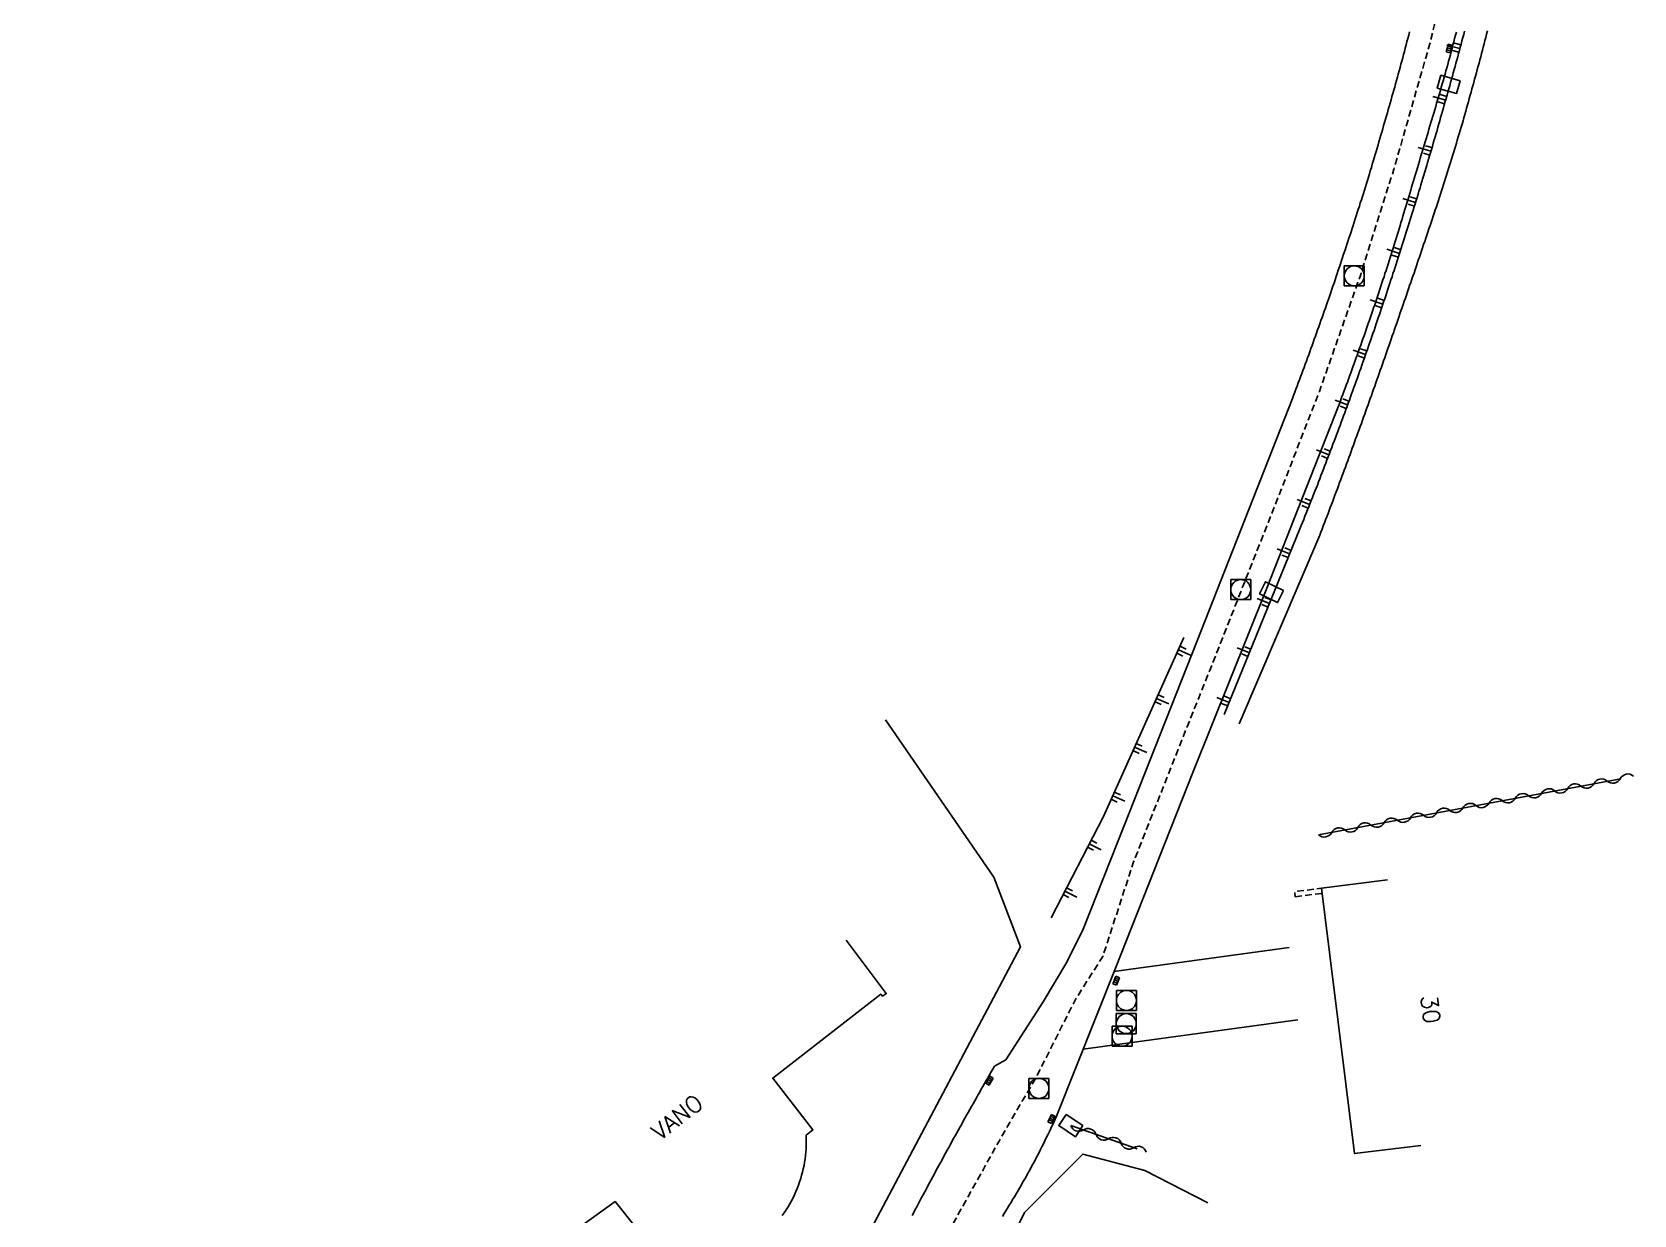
# Model space of a CAD drawing. Header units: millimetres. Extents: x 165003 to 166000, y 157999 to 158715.
# Drawn here: x 165511.9 to 165632, y 158465.1 to 158553.7 of the extents above; entities that cross this region are included whole.
import ezdxf
from ezdxf.enums import TextEntityAlignment as Align

# ---------------------------------------------------------------- set-up
doc = ezdxf.new("R2010")
doc.units = ezdxf.units.MM
doc.linetypes.add('DASHED', pattern=[0.75, 0.5, -0.25])
doc.layers.get('0').update_dxf_attribs({"linetype": 'CONTINUOUS'})
for name, color, linetype in [('W0001', 6, 'DASHED'), ('W0008', 7, 'CONTINUOUS'), ('W0100', 7, 'CONTINUOUS'), ('W0112', 1, 'DASHED'), ('W0211', 2, 'CONTINUOUS'), ('W0302', 3, 'CONTINUOUS'), ('W0310', 3, 'CONTINUOUS'), ('W0400', 7, 'CONTINUOUS'), ('W0420', 7, 'CONTINUOUS'), ('W0984', 7, 'CONTINUOUS'), ('W0991', 7, 'CONTINUOUS'), ('W1471', 7, 'CONTINUOUS')]:
    doc.layers.add(name, color=color, linetype=linetype)
doc.styles.get("Standard").update_dxf_attribs({"font": 'romans.shx', "width": 0.85})

# ---------------------------------------------------------------- blocks, each defined once
blk = doc.blocks.new('T400')
for p, q in [((-0.15, 0.3), (0.15, 0.3)), ((-0.15, -0.25), (-0.15, 0.3)), ((-0.15, 0.15), (0.15, 0.15)), ((-0.15, 0), (0.15, 0)), ((0.15, 0.3), (0.15, -0.25)), ((-0.15, -0.15), (0.15, -0.15)), ((-0.15, -0.25), (-0.15, -0.3)), ((-0.15, -0.3), (0.15, -0.3)), ((0.15, -0.3), (0.15, -0.25))]:
    blk.add_line(p, q)
blk = doc.blocks.new('T420')
for p, q in [((0.75, 0.75), (-0.75, 0.75)), ((-0.75, 0.75), (-0.75, -0.75)), ((0.75, 0.75), (0.75, -0.75)), ((0.75, -0.75), (-0.75, -0.75))]:
    blk.add_line(p, q)
blk.add_ellipse((0, 0), major_axis=(-0.53, 0.53), ratio=1, start_param=3.926991, end_param=10.210176)
blk = doc.blocks.new('t310o')
at = {"color": 0, "linetype": 'Continuous'}
for centre, start, end in [((-0.5, 0.38), 216.8699, 323.1304), ((0.5, -0.37), 36.8699, 143.1303)]:
    blk.add_arc(centre, 0.625, start, end, dxfattribs=at)
blk = doc.blocks.new('t211o')
at = {"color": 0, "linetype": 'Continuous'}
for p, q in [((-0.29, 0.5), (-0.29, 0)), ((0, 1), (0, 0)), ((0.29, 0.5), (0.29, 0))]:
    blk.add_line(p, q, dxfattribs=at)
blk = doc.blocks.new('T1471')
at = {"color": 0, "linetype": 'Continuous', "flags": 128}
blk.add_lwpolyline([(-0.75, -0.5), (-0.75, 0.5), (0.75, 0.5), (0.75, -0.5), (-0.75, -0.5)], dxfattribs=at)

msp = doc.modelspace()

# ---------------------------------------------------------------- linework, layer by layer
at = {"layer": 'W0001', "flags": 128}
msp.add_lwpolyline([(165511.95, 158355.5), (165533.37, 158372.09), (165541.05, 158378.05), (165544.43, 158380.84), (165546.82, 158383.46), (165548.55, 158385.88), (165550.64, 158389.99), (165552, 158393.65), (165553.38, 158397.18), (165555.56, 158402.8), (165558.7, 158410.82), (165564.23, 158424.98), (165571, 158442.3), (165573.88, 158449.37), (165576.17, 158454.57), (165578.47, 158459.49), (165581.19, 158464.77), (165584.44, 158470.6), (165587.3, 158475.53), (165590.2, 158481.27), (165592.21, 158484.43), (165594.53, 158491.54), (165597.73, 158499.62), (165600.39, 158506.27), (165602.59, 158511.84), (165605.93, 158520.3), (165608.45, 158526.79), (165611.55, 158535.55), (165614.04, 158543.44), (165616.79, 158553.05), (165618.86, 158561.56), (165620.41, 158569.35), (165621.59, 158576.76), (165622.47, 158584.1), (165623.07, 158592.25), (165623.33, 158599.13), (165623.42, 158605.56), (165623.37, 158612), (165623.14, 158619.09), (165622.69, 158626.21), (165622.2, 158631.93), (165621.65, 158636.83), (165620.98, 158641.9), (165620.21, 158646.88), (165619.03, 158653.27), (165617.85, 158658.83), (165616.23, 158665.52), (165613.57, 158675.9), (165609.96, 158689.73), (165607.13, 158701.65), (165604.42, 158713.91)], dxfattribs=at)
at = {"layer": 'W0008', "flags": 128}
for points in [[(165615.22, 158553.73), (165615.15, 158553.48), (165615.09, 158553.24), (165615.02, 158553), (165614.96, 158552.76), (165614.89, 158552.51), (165614.83, 158552.27), (165614.76, 158552.03), (165614.7, 158551.78), (165614.63, 158551.54), (165614.57, 158551.3), (165614.5, 158551.06), (165614.43, 158550.82), (165614.37, 158550.57), (165614.3, 158550.33), (165614.23, 158550.09), (165614.17, 158549.85), (165614.1, 158549.6), (165614.03, 158549.36), (165613.96, 158549.12), (165613.89, 158548.88), (165613.83, 158548.64), (165613.76, 158548.4), (165613.69, 158548.15), (165613.62, 158547.91), (165613.55, 158547.67), (165613.48, 158547.43), (165613.41, 158547.19), (165613.34, 158546.95), (165613.27, 158546.71), (165613.2, 158546.46), (165613.13, 158546.22), (165613.06, 158545.98), (165612.99, 158545.74), (165612.92, 158545.5), (165612.85, 158545.26), (165612.78, 158545.02), (165612.71, 158544.77), (165612.64, 158544.53), (165612.56, 158544.29), (165612.49, 158544.05), (165612.42, 158543.81), (165612.35, 158543.56), (165612.27, 158543.32), (165612.2, 158543.08), (165612.13, 158542.84), (165612.05, 158542.6), (165611.98, 158542.36), (165611.9, 158542.11), (165611.83, 158541.87), (165611.75, 158541.63), (165611.68, 158541.39), (165611.6, 158541.15), (165611.52, 158540.91), (165611.45, 158540.67), (165611.37, 158540.43), (165611.29, 158540.19), (165611.22, 158539.95), (165611.14, 158539.71), (165611.06, 158539.47), (165610.98, 158539.23), (165610.91, 158538.99), (165610.83, 158538.75), (165610.75, 158538.51), (165610.67, 158538.27), (165610.59, 158538.03), (165610.51, 158537.79), (165610.43, 158537.55), (165610.35, 158537.31), (165610.27, 158537.07), (165610.19, 158536.83), (165610.11, 158536.59), (165610.03, 158536.35), (165609.95, 158536.11), (165609.87, 158535.87), (165609.79, 158535.63), (165609.71, 158535.39), (165609.63, 158535.15), (165609.55, 158534.91), (165609.47, 158534.68), (165609.39, 158534.44), (165609.31, 158534.21), (165609.23, 158533.97), (165609.15, 158533.74), (165609.06, 158533.5), (165608.98, 158533.27), (165608.9, 158533.03), (165608.82, 158532.8), (165608.74, 158532.56), (165608.65, 158532.33), (165608.57, 158532.09), (165608.49, 158531.86), (165608.41, 158531.63), (165608.32, 158531.39), (165608.24, 158531.16), (165608.16, 158530.92), (165608.07, 158530.69), (165607.99, 158530.46), (165607.9, 158530.22), (165607.82, 158529.99), (165607.73, 158529.76), (165607.65, 158529.52), (165607.56, 158529.29), (165607.48, 158529.06), (165607.39, 158528.82), (165607.3, 158528.59), (165607.22, 158528.36), (165607.13, 158528.12), (165607.04, 158527.89), (165606.96, 158527.66), (165606.87, 158527.42), (165606.78, 158527.19), (165606.69, 158526.96), (165606.61, 158526.73), (165606.52, 158526.49), (165606.43, 158526.26), (165599.3, 158508.08), (165593.79, 158494.18), (165590.75, 158486.49), (165589.53, 158484), (165587.74, 158481.03), (165584.95, 158476.7), (165584.11, 158476.21), (165583.98, 158475.99), (165583.86, 158475.78), (165583.73, 158475.56), (165583.61, 158475.35), (165583.48, 158475.13), (165583.36, 158474.91), (165583.23, 158474.7), (165583.11, 158474.48), (165582.99, 158474.26), (165582.86, 158474.05), (165582.74, 158473.83), (165582.62, 158473.61), (165582.49, 158473.4), (165582.37, 158473.18), (165582.25, 158472.96), (165582.13, 158472.75), (165582, 158472.53), (165581.88, 158472.31), (165581.76, 158472.09), (165581.64, 158471.88), (165581.52, 158471.66), (165581.4, 158471.44), (165581.27, 158471.22), (165581.15, 158471), (165581.03, 158470.79), (165580.91, 158470.57), (165580.79, 158470.35), (165580.67, 158470.13), (165580.55, 158469.91), (165580.43, 158469.69), (165580.31, 158469.47), (165580.19, 158469.25), (165580.07, 158469.03), (165579.95, 158468.81), (165579.83, 158468.59), (165579.71, 158468.36), (165579.59, 158468.14), (165579.47, 158467.92), (165579.35, 158467.69), (165579.23, 158467.47), (165579.11, 158467.25), (165578.99, 158467.03), (165578.87, 158466.8), (165578.75, 158466.58), (165578.63, 158466.36), (165578.51, 158466.13), (165578.39, 158465.91), (165578.28, 158465.68), (165578.16, 158465.46), (165578.04, 158465.24), (165577.92, 158465.01)], [(165618.72, 158553.72), (165618.66, 158553.48), (165618.59, 158553.23), (165618.53, 158552.99), (165618.46, 158552.75), (165618.4, 158552.5), (165618.33, 158552.26), (165618.27, 158552.02), (165618.2, 158551.77), (165618.14, 158551.53), (165618.07, 158551.29), (165618, 158551.04), (165617.93, 158550.8), (165617.87, 158550.56), (165617.8, 158550.32), (165617.73, 158550.07), (165617.66, 158549.83), (165617.59, 158549.59), (165617.52, 158549.35), (165617.45, 158549.1), (165617.38, 158548.86), (165617.31, 158548.62), (165617.24, 158548.38), (165617.17, 158548.13), (165617.1, 158547.89), (165617.03, 158547.65), (165616.96, 158547.41), (165616.89, 158547.17), (165616.81, 158546.93), (165616.74, 158546.68), (165616.67, 158546.44), (165616.6, 158546.2), (165616.53, 158545.96), (165616.46, 158545.72), (165616.38, 158545.48), (165616.31, 158545.23), (165616.24, 158544.99), (165616.17, 158544.75), (165616.09, 158544.51), (165616.02, 158544.27), (165615.95, 158544.03), (165615.88, 158543.79), (165615.8, 158543.54), (165615.73, 158543.3), (165615.66, 158543.06), (165615.59, 158542.82), (165615.51, 158542.58), (165615.44, 158542.34), (165615.37, 158542.1), (165615.3, 158541.86), (165615.23, 158541.62), (165615.15, 158541.38), (165615.08, 158541.13), (165615.01, 158540.89), (165614.94, 158540.65), (165614.86, 158540.41), (165614.79, 158540.17), (165614.72, 158539.93), (165614.65, 158539.69), (165614.57, 158539.45), (165614.5, 158539.21), (165614.43, 158538.97), (165614.35, 158538.73), (165614.28, 158538.49), (165614.2, 158538.25), (165614.13, 158538.01), (165614.05, 158537.77), (165613.98, 158537.53), (165613.91, 158537.29), (165613.83, 158537.05), (165613.75, 158536.81), (165613.68, 158536.57), (165613.6, 158536.33), (165613.53, 158536.09), (165613.45, 158535.85), (165613.37, 158535.62), (165613.3, 158535.38), (165613.22, 158535.15), (165613.14, 158534.92), (165613.07, 158534.68), (165612.99, 158534.45), (165612.91, 158534.21), (165612.83, 158533.98), (165612.76, 158533.75), (165612.68, 158533.51), (165612.6, 158533.28), (165612.52, 158533.05), (165612.44, 158532.81), (165612.36, 158532.58), (165612.28, 158532.35), (165612.2, 158532.12), (165612.12, 158531.88), (165612.04, 158531.65), (165611.96, 158531.42), (165611.88, 158531.18), (165611.8, 158530.95), (165611.71, 158530.72), (165611.63, 158530.49), (165611.55, 158530.26), (165611.47, 158530.02), (165611.38, 158529.79), (165611.3, 158529.56), (165611.22, 158529.33), (165611.14, 158529.1), (165611.05, 158528.87), (165610.97, 158528.63), (165610.88, 158528.4), (165610.8, 158528.17), (165610.72, 158527.94), (165610.63, 158527.71), (165610.55, 158527.48), (165610.46, 158527.25), (165610.38, 158527.02), (165610.29, 158526.79), (165610.21, 158526.55), (165610.12, 158526.32), (165610.03, 158526.09), (165609.95, 158525.86), (165609.86, 158525.63), (165604.51, 158512.05), (165598.96, 158498.22), (165593.17, 158483.57), (165588.75, 158472.47), (165588.64, 158472.24), (165588.54, 158472), (165588.43, 158471.77), (165588.32, 158471.54), (165588.21, 158471.31), (165588.1, 158471.08), (165587.98, 158470.85), (165587.87, 158470.62), (165587.76, 158470.39), (165587.64, 158470.16), (165587.53, 158469.93), (165587.41, 158469.7), (165587.29, 158469.47), (165587.17, 158469.24), (165587.06, 158469.01), (165586.93, 158468.79), (165586.82, 158468.57), (165586.7, 158468.35), (165586.58, 158468.14), (165586.46, 158467.92), (165586.34, 158467.71), (165586.21, 158467.49), (165586.09, 158467.28), (165585.97, 158467.07), (165585.84, 158466.85), (165585.72, 158466.64), (165585.59, 158466.43), (165585.46, 158466.22), (165585.34, 158466), (165585.21, 158465.79), (165585.08, 158465.58), (165584.96, 158465.37), (165584.83, 158465.16), (165584.71, 158464.94)], [(165593.05, 158483.3), (165606.18, 158485.12)], [(165606.84, 158479.68), (165590.74, 158477.49)]]:
    msp.add_lwpolyline(points, dxfattribs=at)
at = {"layer": 'W0100', "flags": 128}
for points in [[(165613.57, 158490.17), (165608.61, 158489.55), (165611.08, 158469.66), (165616.05, 158470.28)], [(165572.99, 158485.66), (165575.98, 158481.66), (165575.71, 158481.45), (165575.57, 158481.61), (165567.48, 158475.32), (165570.49, 158471.44), (165569.97, 158471.04), (165569.98, 158470.79), (165569.98, 158470.53), (165569.98, 158470.28), (165569.97, 158470.03), (165569.95, 158469.78), (165569.93, 158469.52), (165569.9, 158469.28), (165569.86, 158469.03), (165569.82, 158468.78), (165569.76, 158468.53), (165569.71, 158468.28), (165569.64, 158468.04), (165569.57, 158467.79), (165569.49, 158467.55), (165569.4, 158467.3), (165569.31, 158467.05), (165569.21, 158466.81), (165569.11, 158466.58), (165569, 158466.34), (165568.88, 158466.11), (165568.75, 158465.89), (165568.62, 158465.66), (165568.49, 158465.44), (165568.34, 158465.22), (165568.19, 158465.01)], [(165558.71, 158462.26), (165555.66, 158466.07), (165547.3, 158460.02)]]:
    msp.add_lwpolyline(points, dxfattribs=at)
at = {"layer": 'W0112', "flags": 128}
msp.add_lwpolyline([(165606.65, 158488.91), (165608.66, 158489.17), (165608.61, 158489.55), (165606.61, 158489.3)], close=True, dxfattribs=at)
at = {"layer": 'W0211', "flags": 128}
for points in [[(165601.32, 158502.56), (165606.99, 158516.49), (165607.09, 158516.73), (165607.18, 158516.96), (165607.28, 158517.19), (165607.37, 158517.43), (165607.46, 158517.66), (165607.56, 158517.9), (165607.65, 158518.13), (165607.74, 158518.36), (165607.84, 158518.6), (165607.93, 158518.83), (165608.02, 158519.07), (165608.11, 158519.3), (165608.2, 158519.54), (165608.3, 158519.77), (165608.39, 158520.01), (165608.48, 158520.24), (165608.57, 158520.48), (165608.66, 158520.71), (165608.75, 158520.95), (165608.84, 158521.18), (165608.93, 158521.42), (165609.02, 158521.65), (165609.11, 158521.89), (165609.2, 158522.12), (165609.29, 158522.36), (165609.38, 158522.59), (165609.47, 158522.83), (165609.56, 158523.06), (165609.65, 158523.3), (165609.74, 158523.54), (165609.83, 158523.77), (165609.91, 158524.01), (165610, 158524.24), (165610.09, 158524.48), (165610.18, 158524.72), (165610.26, 158524.95), (165610.35, 158525.19), (165610.44, 158525.43), (165610.53, 158525.66), (165610.61, 158525.9), (165610.7, 158526.14), (165610.78, 158526.37), (165610.87, 158526.61), (165610.96, 158526.85), (165611.04, 158527.08), (165611.13, 158527.32), (165611.21, 158527.56), (165611.3, 158527.8), (165611.38, 158528.03), (165611.47, 158528.27), (165611.55, 158528.51), (165611.63, 158528.75), (165611.72, 158528.98), (165611.8, 158529.22), (165611.89, 158529.46), (165611.97, 158529.7), (165612.05, 158529.93), (165612.13, 158530.17), (165612.22, 158530.41), (165612.3, 158530.65), (165612.38, 158530.89), (165612.46, 158531.12), (165612.55, 158531.36), (165612.63, 158531.6), (165612.71, 158531.84), (165612.79, 158532.07), (165612.87, 158532.31), (165612.95, 158532.54), (165613.03, 158532.78), (165613.11, 158533.02), (165613.19, 158533.25), (165613.27, 158533.49), (165613.35, 158533.73), (165613.43, 158533.96), (165613.5, 158534.2), (165613.58, 158534.44), (165613.66, 158534.67), (165613.74, 158534.91), (165613.82, 158535.15), (165613.9, 158535.38), (165613.97, 158535.62), (165614.05, 158535.86), (165614.13, 158536.1), (165614.2, 158536.33), (165614.28, 158536.57), (165614.36, 158536.81), (165614.43, 158537.04), (165614.51, 158537.28), (165614.59, 158537.52), (165614.66, 158537.76), (165614.74, 158537.99), (165614.81, 158538.23), (165614.89, 158538.47), (165614.96, 158538.71), (165615.04, 158538.95), (165615.11, 158539.18), (165615.19, 158539.42), (165615.26, 158539.66), (165615.34, 158539.9), (165615.41, 158540.14), (165615.49, 158540.37), (165615.56, 158540.61), (165615.63, 158540.85), (165615.71, 158541.09), (165615.78, 158541.33), (165615.85, 158541.57), (165615.92, 158541.8), (165616, 158542.04), (165616.07, 158542.28), (165616.14, 158542.52), (165616.21, 158542.76), (165616.28, 158543), (165616.36, 158543.24), (165616.43, 158543.48), (165616.5, 158543.72), (165616.57, 158543.95), (165616.64, 158544.19), (165616.71, 158544.43), (165616.78, 158544.67), (165616.85, 158544.91), (165616.92, 158545.15), (165616.99, 158545.39), (165617.06, 158545.63), (165617.13, 158545.87), (165617.2, 158546.11), (165617.27, 158546.35), (165617.34, 158546.59), (165617.41, 158546.83), (165617.47, 158547.07), (165617.54, 158547.31), (165617.61, 158547.55), (165617.68, 158547.79), (165617.75, 158548.03), (165617.81, 158548.27), (165617.88, 158548.51), (165617.95, 158548.74), (165618.02, 158548.98), (165618.08, 158549.22), (165618.15, 158549.46), (165618.22, 158549.7), (165618.29, 158549.94), (165618.35, 158550.18), (165618.42, 158550.42), (165618.49, 158550.66), (165618.55, 158550.9), (165618.62, 158551.14), (165618.68, 158551.38), (165618.75, 158551.62), (165618.82, 158551.86), (165618.88, 158552.1), (165618.95, 158552.34), (165619.01, 158552.58), (165619.08, 158552.82), (165619.14, 158553.06), (165619.21, 158553.3), (165619.27, 158553.54), (165619.34, 158553.78)], [(165602.45, 158501.87), (165608.48, 158516), (165608.57, 158516.23), (165608.66, 158516.46), (165608.74, 158516.7), (165608.83, 158516.93), (165608.92, 158517.16), (165609.01, 158517.39), (165609.1, 158517.63), (165609.18, 158517.86), (165609.27, 158518.09), (165609.36, 158518.32), (165609.45, 158518.56), (165609.54, 158518.79), (165609.62, 158519.02), (165609.71, 158519.25), (165609.8, 158519.49), (165609.88, 158519.72), (165609.97, 158519.95), (165610.06, 158520.19), (165610.14, 158520.42), (165610.23, 158520.65), (165610.32, 158520.89), (165610.4, 158521.12), (165610.49, 158521.35), (165610.58, 158521.58), (165610.66, 158521.82), (165610.75, 158522.05), (165610.83, 158522.28), (165610.92, 158522.52), (165611, 158522.75), (165611.09, 158522.98), (165611.17, 158523.22), (165611.26, 158523.45), (165611.34, 158523.69), (165611.43, 158523.92), (165611.51, 158524.15), (165611.6, 158524.39), (165611.68, 158524.62), (165611.77, 158524.85), (165611.85, 158525.09), (165611.94, 158525.32), (165612.02, 158525.56), (165612.1, 158525.79), (165612.19, 158526.02), (165612.27, 158526.26), (165612.35, 158526.49), (165612.44, 158526.73), (165612.52, 158526.96), (165612.6, 158527.19), (165612.69, 158527.43), (165612.77, 158527.66), (165612.85, 158527.9), (165612.94, 158528.13), (165613.02, 158528.37), (165613.1, 158528.6), (165613.18, 158528.83), (165613.27, 158529.07), (165613.35, 158529.3), (165613.43, 158529.54), (165613.51, 158529.77), (165613.59, 158530.01), (165613.68, 158530.24), (165613.76, 158530.48), (165613.84, 158530.71), (165613.92, 158530.95), (165614, 158531.18), (165614.08, 158531.42), (165614.16, 158531.65), (165614.25, 158531.89), (165614.33, 158532.13), (165614.41, 158532.36), (165614.49, 158532.6), (165614.57, 158532.83), (165614.65, 158533.07), (165614.74, 158533.3), (165614.82, 158533.54), (165614.9, 158533.78), (165614.98, 158534.01), (165615.06, 158534.25), (165615.14, 158534.48), (165615.22, 158534.72), (165615.31, 158534.95), (165615.39, 158535.19), (165615.47, 158535.43), (165615.55, 158535.66), (165615.63, 158535.9), (165615.71, 158536.13), (165615.79, 158536.37), (165615.87, 158536.61), (165615.95, 158536.84), (165616.03, 158537.08), (165616.11, 158537.32), (165616.19, 158537.55), (165616.27, 158537.79), (165616.35, 158538.02), (165616.43, 158538.26), (165616.51, 158538.5), (165616.59, 158538.73), (165616.67, 158538.97), (165616.75, 158539.21), (165616.83, 158539.44), (165616.91, 158539.68), (165616.99, 158539.92), (165617.06, 158540.15), (165617.14, 158540.39), (165617.22, 158540.63), (165617.3, 158540.86), (165617.38, 158541.1), (165617.45, 158541.34), (165617.53, 158541.58), (165617.61, 158541.81), (165617.68, 158542.05), (165617.76, 158542.29), (165617.83, 158542.53), (165617.91, 158542.76), (165617.98, 158543), (165618.06, 158543.24), (165618.13, 158543.48), (165618.21, 158543.72), (165618.28, 158543.95), (165618.36, 158544.19), (165618.43, 158544.43), (165618.5, 158544.67), (165618.58, 158544.91), (165618.65, 158545.15), (165618.72, 158545.39), (165618.79, 158545.62), (165618.86, 158545.86), (165618.93, 158546.1), (165619.01, 158546.34), (165619.08, 158546.58), (165619.15, 158546.82), (165619.22, 158547.06), (165619.28, 158547.3), (165619.35, 158547.54), (165619.42, 158547.78), (165619.49, 158548.02), (165619.56, 158548.26), (165619.63, 158548.5), (165619.69, 158548.74), (165619.76, 158548.98), (165619.83, 158549.22), (165619.89, 158549.46), (165619.96, 158549.7), (165620.03, 158549.94), (165620.09, 158550.18), (165620.16, 158550.42), (165620.22, 158550.67), (165620.29, 158550.91), (165620.35, 158551.15), (165620.42, 158551.39), (165620.48, 158551.63), (165620.55, 158551.87), (165620.61, 158552.11), (165620.67, 158552.35), (165620.74, 158552.59), (165620.8, 158552.84), (165620.86, 158553.08), (165620.93, 158553.32), (165620.99, 158553.56), (165621.05, 158553.8)], [(165598.3, 158508.33), (165592.26, 158494.93), (165588.34, 158487.33)]]:
    msp.add_lwpolyline(points, dxfattribs=at)
at = {"layer": 'W0302', "flags": 128}
for points in [[(165575.93, 158502.16), (165584.05, 158490.38), (165586.04, 158485.17), (165574.62, 158463.6)], [(165600.08, 158465.98), (165595.36, 158468.4), (165590.73, 158469.63), (165586.34, 158465.24), (165581.56, 158455.45), (165577.95, 158447.29), (165575.59, 158439.54)]]:
    msp.add_lwpolyline(points, dxfattribs=at)
at = {"layer": 'W0310', "flags": 128}
for points in [[(165608.39, 158493.55), (165631.05, 158497.76)], [(165589.82, 158471.76), (165594.8, 158470.01)]]:
    msp.add_lwpolyline(points, dxfattribs=at)

# ---------------------------------------------------------------- block references
at = {"layer": 'W0211'}
for p, rotation in [((165618.98, 158552.48), 74.79801884434063), ((165617.92, 158548.62), 74.24904941386083), ((165616.81, 158544.78), 73.65652646060919), ((165615.66, 158540.95), 72.92261747096809), ((165614.46, 158537.13), 72.1880178745674), ((165613.21, 158533.33), 71.45296916174168), ((165611.92, 158529.55), 70.69618416275537), ((165610.57, 158525.78), 69.91469433102138), ((165609.17, 158522.04), 69.13305906351854), ((165607.72, 158518.31), 68.35156923396653), ((165606.22, 158514.6), 67.8622012646428), ((165604.72, 158510.89), 67.8622012646428), ((165597.89, 158507.42), 245.7021702176521), ((165603.21, 158507.19), 67.8622012646428), ((165596.25, 158503.78), 245.7021702176521), ((165601.7, 158503.48), 67.8622012646428), ((165594.6, 158500.13), 245.7021702176521), ((165592.96, 158496.48), 245.7021702176521), ((165591.2, 158492.89), 242.7448238392925), ((165589.37, 158489.33), 242.7448238392925)]:
    msp.add_blockref('t211o', p, dxfattribs=dict(at, rotation=rotation))
at = {"layer": 'W0310'}
for p, rotation in [((165627.07, 158497.02), 10.54269556692055), ((165629.04, 158497.39), 10.54269556692055), ((165631.01, 158497.76), 10.54269556692055), ((165619.21, 158495.56), 10.54269556692055), ((165621.17, 158495.93), 10.54269556692055), ((165623.14, 158496.29), 10.54269556692055), ((165625.11, 158496.66), 10.54269556692055), ((165613.31, 158494.46), 10.54269556692055), ((165615.28, 158494.83), 10.54269556692055), ((165617.24, 158495.2), 10.54269556692055), ((165609.38, 158493.73), 10.54269556692055), ((165611.34, 158494.1), 10.54269556692055), ((165590.76, 158471.43), 340.6388773804911), ((165592.65, 158470.77), 340.6388773804911), ((165594.53, 158470.1), 340.6388773804911)]:
    msp.add_blockref('t310o', p, dxfattribs=dict(at, rotation=rotation))
at = {"layer": 'W0400'}
for p, rotation in [((165618.18, 158552.49), 164.955187962152), ((165593.22, 158482.62), 338.2975232965969), ((165583.73, 158475.13), 330.0467876854599), ((165588.37, 158472.26), 155.3071870625175)]:
    msp.add_blockref('T400', p, dxfattribs=dict(at, rotation=rotation))
at = {"layer": 'W0420'}
for p in [(165611.07, 158535.45), (165602.56, 158511.93), (165593.99, 158481.14), (165593.66, 158478.46), (165593.98, 158479.4), (165587.43, 158474.55)]:
    msp.add_blockref('T420', p, dxfattribs=at)
at = {"layer": 'W1471'}
for p, rotation in [((165618.15, 158549.8), 164.0566552925918), ((165604.87, 158511.74), 153.7248669064334), ((165589.82, 158471.76), 146.3666296238151)]:
    msp.add_blockref('T1471', p, dxfattribs=dict(at, rotation=rotation))

# ---------------------------------------------------------------- texts
at = {"layer": 'W0984'}
msp.add_text('VANO', height=1.25, rotation=37.9514, dxfattribs=at).set_placement((165560.31, 158472.39), align=Align.MIDDLE)
at = {"layer": 'W0991'}
msp.add_text('30', height=1.25, rotation=277.095, dxfattribs=at).set_placement((165616.79, 158480.47), align=Align.MIDDLE)

doc.saveas('drawing.dxf')
